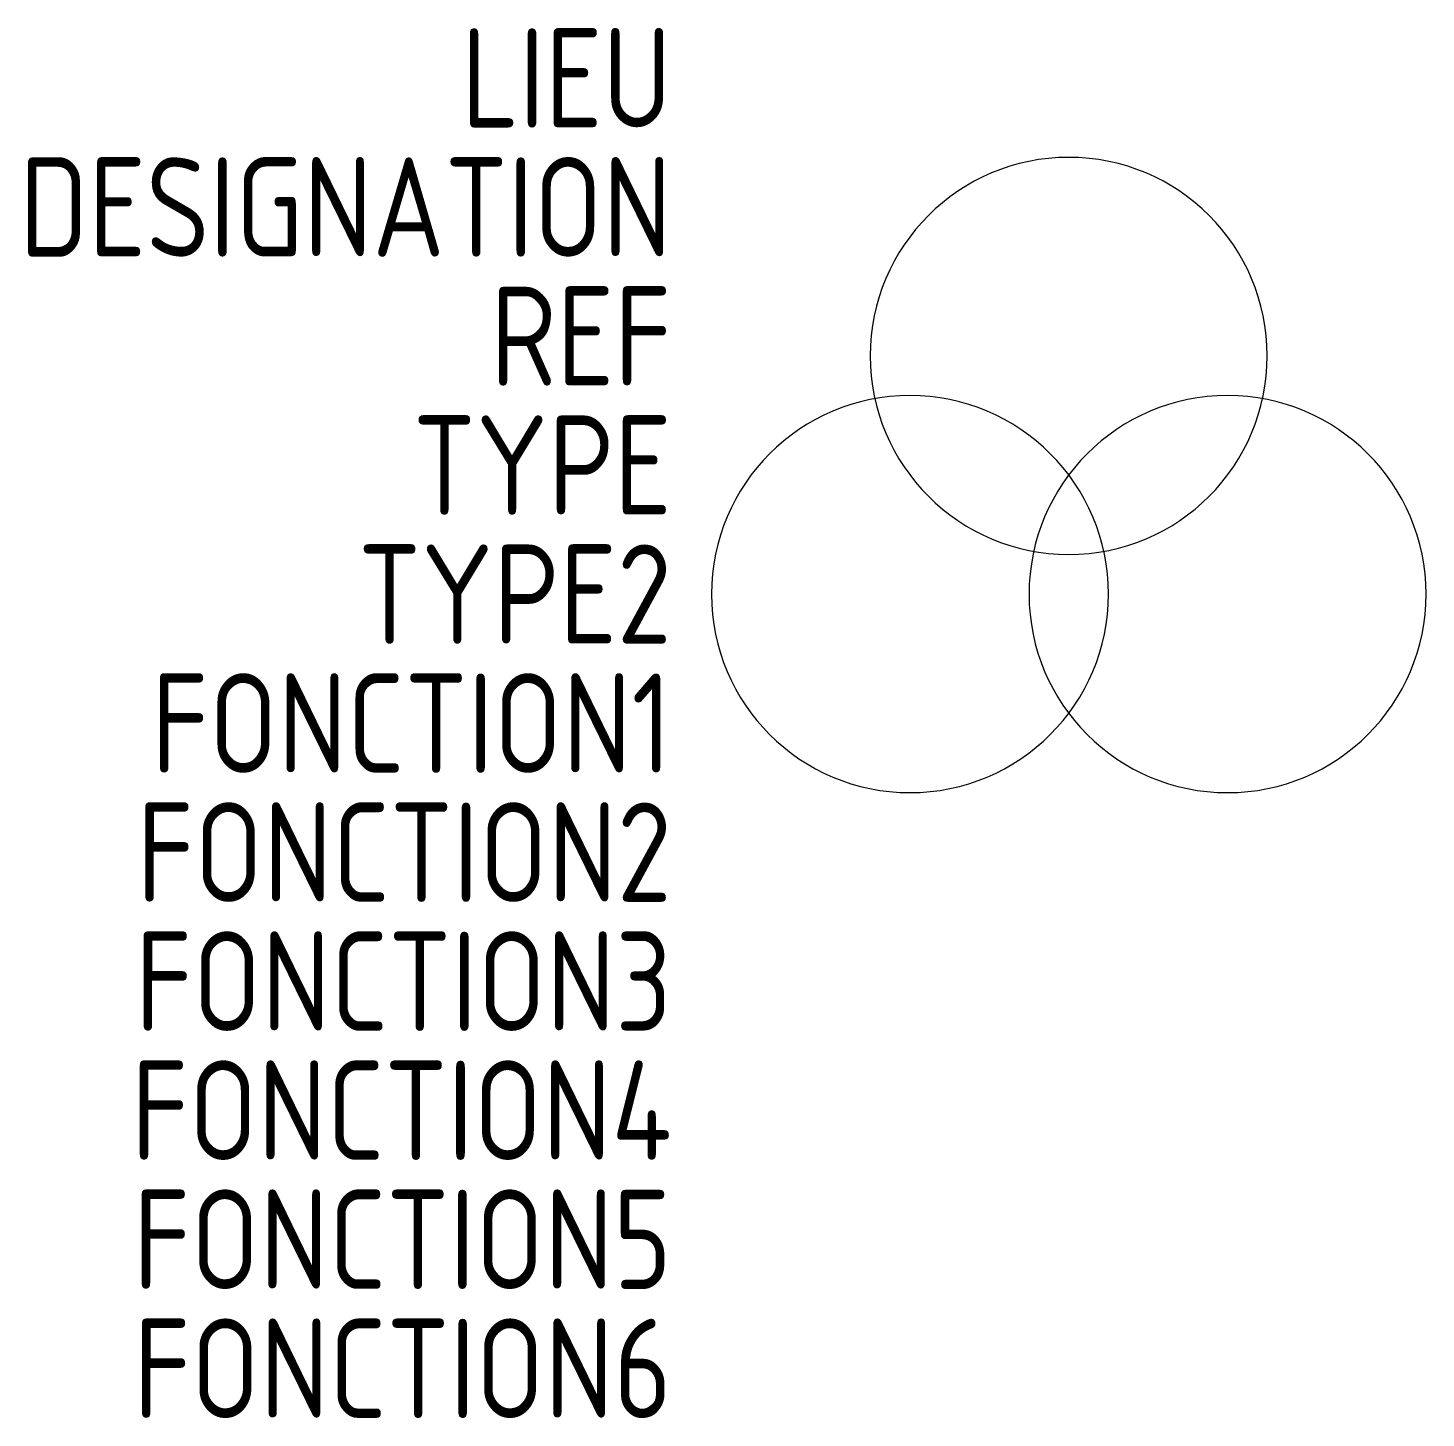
# Model space of a CAD drawing. Header units: millimetres. Extents: x -26.2 to 9, y -31.7 to 3.3.
import ezdxf
from ezdxf.enums import TextEntityAlignment as Align

# ---------------------------------------------------------------- set-up
doc = ezdxf.new("R2010")
doc.units = ezdxf.units.MM
doc.layers.add('SYMB_TXT_NOM', color=3, linetype='Continuous')
doc.layers.add('SYMBOLE', color=3, linetype='Continuous')
doc.styles.add('NET2_5', font='isocp.shx', dxfattribs={"width": 0.9, "height": 2.5})

msp = doc.modelspace()

# ---------------------------------------------------------------- linework, layer by layer
at = {"layer": 'SYMBOLE'}
for centre, start, end in [((0, -5), 90, 270), ((0, -5), 270, 90), ((-4, -11), 90, 270), ((-4, -11), 270, 90), ((4, -11), 90, 270), ((4, -11), 270, 90)]:
    msp.add_arc(centre, 5, start, end, dxfattribs=at)

# ---------------------------------------------------------------- texts
at = {"layer": 'SYMB_TXT_NOM', "style": 'NET2_5', "width": 0.9, "flags": 8}
for tag, text, p in [('LIEU', '', (-10, 2)), ('DESIGNATION', 'T?', (-10, -1.25)), ('REF', '', (-10, -4.5)), ('TYPE', '', (-10, -7.75)), ('TYPE2', '', (-10, -11)), ('FONCTION1', '', (-10, -14.25)), ('FONCTION2', '', (-10, -17.5)), ('FONCTION3', '', (-10, -20.75)), ('FONCTION4', '', (-10, -24)), ('FONCTION5', '', (-10, -27.25)), ('FONCTION6', '', (-10, -30.5))]:
    msp.add_attdef(tag, text=text, height=2.5, dxfattribs=at).set_placement(p, align=Align.MIDDLE_RIGHT)

doc.saveas('drawing.dxf')
